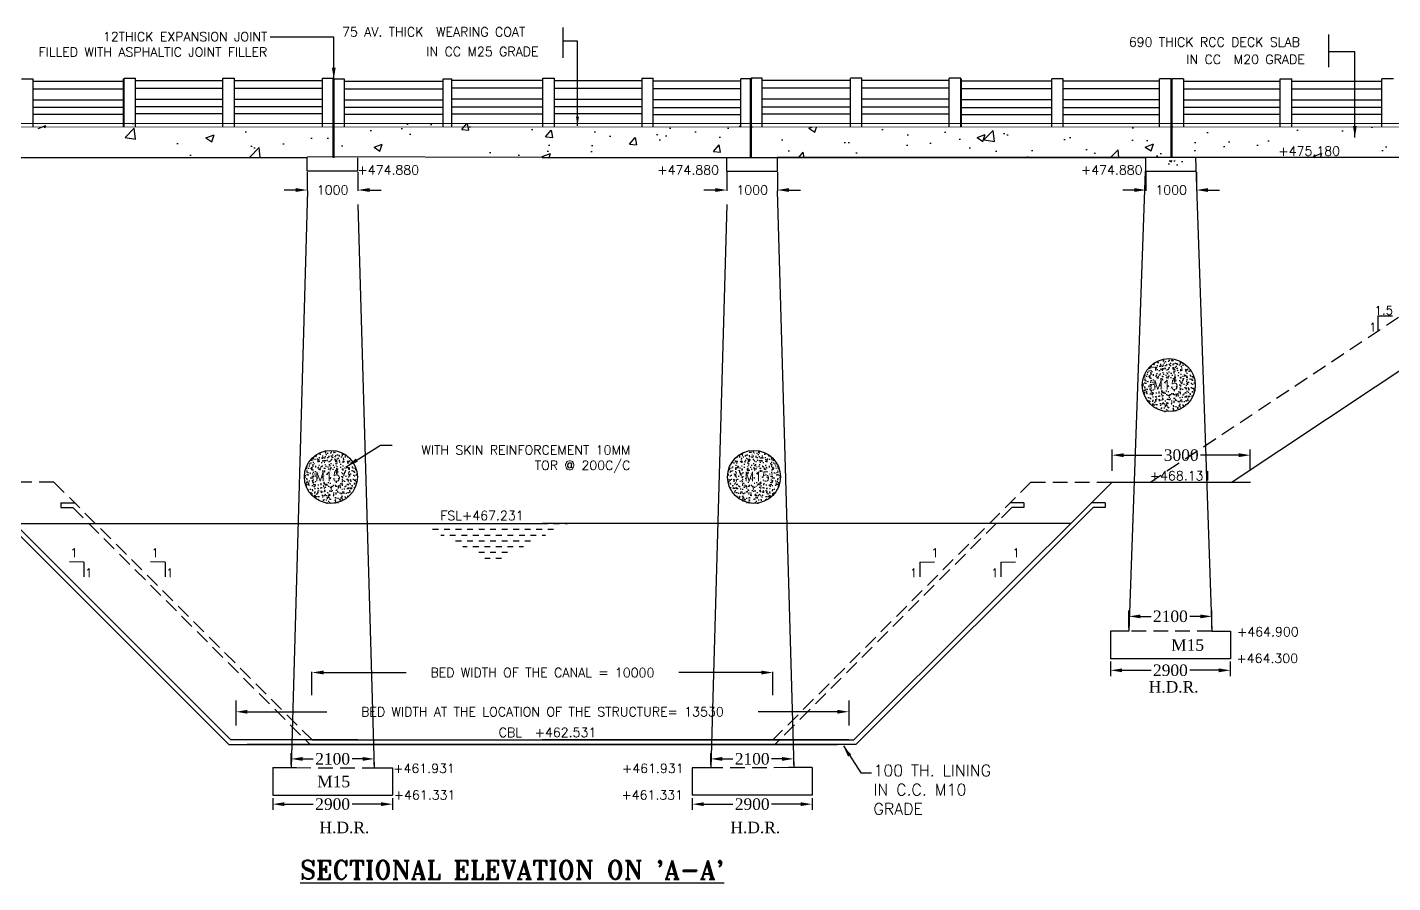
# Model space of a CAD drawing. Header units: millimetres. Extents: x -1426 to 1182, y 1277 to 1939.
# Drawn here: x -1161.9 to -865.6, y 1640.5 to 1826.2 of the extents above; entities that cross this region are included whole.
import ezdxf
from ezdxf.enums import TextEntityAlignment as Align

# ---------------------------------------------------------------- set-up
doc = ezdxf.new("R2010")
doc.units = ezdxf.units.MM
doc.linetypes.add('HIDDEN', pattern=[9.525, 6.35, -3.175])
doc.styles.add('ROMANS', font='romans')
doc.styles.add('ROMANT', font='romant')
doc.styles.get("Standard").update_dxf_attribs({"font": 'times.ttf'})
doc.styles.add('TIMES NEW ROMAN', font='times.ttf')
doc.dimstyles.new('ISO-25', dxfattribs={"dimtxt": 2.5, "dimasz": 2.5, "dimexe": 1.25, "dimexo": 0.625, "dimtad": 0, "dimtih": 1, "dimtoh": 1, "dimlfac": 100, "dimtxsty": 'TIMES NEW ROMAN', "dimcen": 2.5, "dimadec": 0, "dimazin": 0, "dimtfac": 1, "dimtmove": 0, "dimatfit": 3, "dimfxl": 1, "dimarcsym": 0})
doc.dimstyles.get("Standard").update_dxf_attribs({"dimtxt": 2, "dimasz": 2.5, "dimexe": 0.18, "dimexo": 0.18, "dimgap": 1.5, "dimtad": 0, "dimtih": 1, "dimtoh": 1, "dimdec": 0, "dimlfac": 100, "dimzin": 0, "dimdsep": 46, "dimtxsty": 'ROMANS', "dimcen": 0.09, "dimadec": 0, "dimazin": 0, "dimtfac": 1, "dimtdec": 0, "dimtofl": 0, "dimtmove": 1, "dimatfit": 1, "dimfxl": 1, "dimtolj": 1, "dimtzin": 0, "dimarcsym": 0})
doc.dimstyles.new('STANDARD$0', dxfattribs={"dimscale": 88.888889, "dimtxt": 0.02, "dimasz": 0.02, "dimexe": 0.1, "dimexo": 0.1, "dimgap": 0.09, "dimtad": 2, "dimtih": 1, "dimtoh": 1, "dimdec": 0, "dimzin": 1, "dimdsep": 46, "dimtxsty": 'Standard', "dimcen": 0.09, "dimadec": 0, "dimazin": 0, "dimtfac": 1, "dimtdec": 4, "dimtofl": 0, "dimtmove": 0, "dimatfit": 3, "dimfxl": 1, "dimtolj": 1, "dimtzin": 1, "dimarcsym": 0})
pattern_1 = [(50, (0, 0), (18.21847, -1.59391), [1.905, -20.955]), (355, (0, 0), (-3.52428, 19.10566), [1.524, -16.764]), (100.451, (1.518, -0.133), (14.69425, 17.51167), [1.619, -17.809]), (46.1842, (0, 5.08), (27.1079, -4.20423), [2.8575, -31.4325]), (96.6356, (2.26, 4.73), (23.74042, 24.74256), [2.4285, -26.7135]), (351.184, (0, 5.08), (23.74046, 24.7425), [2.286, -25.146]), (21, (2.54, 3.81), (15.16149, -10.22655), [1.905, -20.955]), (326, (2.54, 3.81), (6.1802, 18.4188), [1.524, -16.764]), (71.4514, (3.803, 2.958), (21.34165, 8.19229), [1.619, -17.809]), (37.5, (0, 0), (0.30886, 8.455504), [0, -16.5608, 0, -17.018, 0, -16.8275]), (7.5, (0, 0), (6.681966, 10.018057), [0, -9.7028, 0, -16.1798, 0, -6.4135]), (327.5, (-5.664, 0), (13.55906, -0.572874), [0, -6.35, 0, -19.812, 0, -26.289]), (317.5, (-8.204, 0), (14.81292, 2.54265), [0, -8.255, 0, -13.1572, 0, -18.669])]

# ---------------------------------------------------------------- blocks, each defined once
blk = doc.blocks.new('*D71')
at = {"color": 0, "lineweight": -2, "transparency": 16777216}
for p, q in [((-1101.16, 1794.73), (-1101.16, 1790.66)), ((-1090.16, 1794.7), (-1090.16, 1790.66)), ((-1103.66, 1790.84), (-1106.16, 1790.84)), ((-1087.66, 1790.84), (-1085.16, 1790.84))]:
    blk.add_line(p, q, dxfattribs=at)
at = {"color": 0, "transparency": 16777216}
for points in [[(-1103.66, 1791.26), (-1103.66, 1790.43), (-1101.16, 1790.84)], [(-1087.66, 1791.26), (-1087.66, 1790.43), (-1090.16, 1790.84)]]:
    blk.add_solid(points, dxfattribs=at)
at = {"layer": 'Defpoints', "color": 0, "transparency": 16777216}
for p in [(-1101.16, 1794.91), (-1090.16, 1794.88), (-1090.16, 1790.84)]:
    blk.add_point(p, dxfattribs=at)
at = {"color": 0, "transparency": 16777216, "insert": (-1095.66, 1790.84), "char_height": 2, "attachment_point": 5, "style": 'ROMANS'}
blk.add_mtext('\\A1;1000', dxfattribs=at)
blk = doc.blocks.new('*D73')
at = {"color": 0, "lineweight": -2, "transparency": 16777216}
for p, q in [((-1114.14, 1677.57), (-1096.92, 1677.57)), ((-986.14, 1677.57), (-1003.35, 1677.57))]:
    blk.add_line(p, q, dxfattribs=at)
at = {"color": 0, "transparency": 16777216}
for points in [[(-1114.14, 1677.99), (-1114.14, 1677.16), (-1116.64, 1677.57)], [(-986.14, 1677.99), (-986.14, 1677.16), (-983.64, 1677.57)]]:
    blk.add_solid(points, dxfattribs=at)
at = {"layer": 'Defpoints', "color": 0, "transparency": 16777216}
for p in [(-1116.64, 1677.57), (-983.64, 1677.57), (-983.64, 1677.57)]:
    blk.add_point(p, dxfattribs=at)
at = {"color": 0, "transparency": 16777216, "insert": (-1050.14, 1677.57), "char_height": 2, "attachment_point": 5, "style": 'ROMANS'}
blk.add_mtext('\\A1;BED WIDTH AT THE LOCATION OF THE STRUCTURE= 13530', dxfattribs=at)
blk = doc.blocks.new('*D86')
at = {"color": 0, "lineweight": -2, "transparency": 16777216}
for p, q in [((-1100.14, 1681.15), (-1100.14, 1686.27)), ((-1097.64, 1686.09), (-1079.73, 1686.09)), ((-1002.64, 1686.09), (-1020.54, 1686.09)), ((-1000.14, 1681.15), (-1000.14, 1686.27))]:
    blk.add_line(p, q, dxfattribs=at)
at = {"color": 0, "transparency": 16777216}
for points in [[(-1097.64, 1686.51), (-1097.64, 1685.68), (-1100.14, 1686.09)], [(-1002.64, 1686.51), (-1002.64, 1685.68), (-1000.14, 1686.09)]]:
    blk.add_solid(points, dxfattribs=at)
at = {"layer": 'Defpoints', "color": 0, "transparency": 16777216}
for p in [(-1000.14, 1686.09), (-1100.14, 1680.97), (-1000.14, 1680.97)]:
    blk.add_point(p, dxfattribs=at)
at = {"color": 0, "transparency": 16777216, "insert": (-1050.14, 1686.09), "char_height": 2, "attachment_point": 5, "style": 'ROMANS'}
blk.add_mtext('\\A1;BED WIDTH OF THE CANAL = 10000', dxfattribs=at)
blk = doc.blocks.new('*D97')
at = {"color": 0, "lineweight": -2, "transparency": 16777216}
for p, q in [((-1010.12, 1794.7), (-1010.12, 1790.66)), ((-999.12, 1794.73), (-999.12, 1790.66)), ((-1012.62, 1790.84), (-1015.12, 1790.84)), ((-996.62, 1790.84), (-994.12, 1790.84))]:
    blk.add_line(p, q, dxfattribs=at)
at = {"color": 0, "transparency": 16777216}
for points in [[(-1012.62, 1791.26), (-1012.62, 1790.43), (-1010.12, 1790.84)], [(-996.62, 1791.26), (-996.62, 1790.43), (-999.12, 1790.84)]]:
    blk.add_solid(points, dxfattribs=at)
at = {"layer": 'Defpoints', "color": 0, "transparency": 16777216}
for p in [(-1010.12, 1794.88), (-999.12, 1794.91), (-1010.12, 1790.84)]:
    blk.add_point(p, dxfattribs=at)
at = {"color": 0, "transparency": 16777216, "insert": (-1004.62, 1790.84), "char_height": 2, "attachment_point": 5, "style": 'ROMANS'}
blk.add_mtext('\\A1;1000', dxfattribs=at)
blk = doc.blocks.new('*D101')
at = {"color": 0, "lineweight": -2, "transparency": 16777216}
for p, q in [((-1100.14, 1681.15), (-1100.14, 1686.27)), ((-1097.64, 1686.09), (-1079.73, 1686.09)), ((-1002.64, 1686.09), (-1020.54, 1686.09)), ((-1000.14, 1681.15), (-1000.14, 1686.27))]:
    blk.add_line(p, q, dxfattribs=at)
at = {"color": 0, "transparency": 16777216}
for points in [[(-1097.64, 1686.51), (-1097.64, 1685.68), (-1100.14, 1686.09)], [(-1002.64, 1686.51), (-1002.64, 1685.68), (-1000.14, 1686.09)]]:
    blk.add_solid(points, dxfattribs=at)
at = {"layer": 'Defpoints', "color": 0, "transparency": 16777216}
for p in [(-1100.14, 1686.09), (-1100.14, 1680.97), (-1000.14, 1680.97)]:
    blk.add_point(p, dxfattribs=at)
at = {"color": 0, "transparency": 16777216, "insert": (-1050.14, 1686.09), "char_height": 2, "attachment_point": 5, "style": 'ROMANS'}
blk.add_mtext('\\A1;BED WIDTH OF THE CANAL = 10000', dxfattribs=at)
blk = doc.blocks.new('*D96')
at = {"color": 0, "lineweight": -2, "transparency": 16777216}
for p, q in [((-919.21, 1794.7), (-919.21, 1790.66)), ((-908.21, 1794.73), (-908.21, 1790.66)), ((-921.71, 1790.84), (-924.21, 1790.84)), ((-905.71, 1790.84), (-903.21, 1790.84))]:
    blk.add_line(p, q, dxfattribs=at)
at = {"color": 0, "transparency": 16777216}
for points in [[(-921.71, 1791.26), (-921.71, 1790.43), (-919.21, 1790.84)], [(-905.71, 1791.26), (-905.71, 1790.43), (-908.21, 1790.84)]]:
    blk.add_solid(points, dxfattribs=at)
at = {"layer": 'Defpoints', "color": 0, "transparency": 16777216}
for p in [(-919.21, 1794.88), (-908.21, 1794.91), (-919.21, 1790.84)]:
    blk.add_point(p, dxfattribs=at)
at = {"color": 0, "transparency": 16777216, "insert": (-913.71, 1790.84), "char_height": 2, "attachment_point": 5, "style": 'ROMANS'}
blk.add_mtext('\\A1;1000', dxfattribs=at)
blk = doc.blocks.new('*D119')
at = {"color": 0, "lineweight": -2, "transparency": 16777216}
for p, q in [((-1104.66, 1666.04), (-1104.66, 1668.59)), ((-1086.66, 1666.07), (-1086.66, 1668.59)), ((-1102.16, 1667.34), (-1099.87, 1667.34)), ((-1089.16, 1667.34), (-1091.45, 1667.34))]:
    blk.add_line(p, q, dxfattribs=at)
at = {"color": 0, "transparency": 16777216}
for points in [[(-1102.16, 1667.75), (-1102.16, 1666.92), (-1104.66, 1667.34)], [(-1089.16, 1667.75), (-1089.16, 1666.92), (-1086.66, 1667.34)]]:
    blk.add_solid(points, dxfattribs=at)
at = {"layer": 'Defpoints', "color": 0, "transparency": 16777216}
for p in [(-1104.66, 1665.41), (-1086.66, 1667.34), (-1086.66, 1665.44)]:
    blk.add_point(p, dxfattribs=at)
at = {"color": 0, "transparency": 16777216, "insert": (-1095.66, 1667.34), "char_height": 2.5, "attachment_point": 5, "style": 'TIMES NEW ROMAN'}
blk.add_mtext('2100', dxfattribs=at)
blk = doc.blocks.new('*D120')
at = {"color": 0, "lineweight": -2, "transparency": 16777216}
for p, q in [((-1108.66, 1658.82), (-1108.66, 1656.26)), ((-1106.16, 1657.51), (-1099.87, 1657.51)), ((-1085.16, 1657.51), (-1091.45, 1657.51)), ((-1082.66, 1658.82), (-1082.66, 1656.26))]:
    blk.add_line(p, q, dxfattribs=at)
at = {"color": 0, "transparency": 16777216}
for points in [[(-1106.16, 1657.93), (-1106.16, 1657.1), (-1108.66, 1657.51)], [(-1085.16, 1657.93), (-1085.16, 1657.1), (-1082.66, 1657.51)]]:
    blk.add_solid(points, dxfattribs=at)
at = {"layer": 'Defpoints', "color": 0, "transparency": 16777216}
for p in [(-1108.66, 1659.45), (-1082.66, 1659.45), (-1082.66, 1657.51)]:
    blk.add_point(p, dxfattribs=at)
at = {"color": 0, "transparency": 16777216, "insert": (-1095.66, 1657.51), "char_height": 2.5, "attachment_point": 5, "style": 'TIMES NEW ROMAN'}
blk.add_mtext('2900', dxfattribs=at)
blk = doc.blocks.new('*D124')
at = {"color": 0, "lineweight": -2, "transparency": 16777216}
for p, q in [((-926.53, 1729.9), (-926.53, 1734.53)), ((-924.03, 1733.28), (-915.7, 1733.28)), ((-899.03, 1733.28), (-907.35, 1733.28)), ((-896.53, 1729.9), (-896.53, 1734.53))]:
    blk.add_line(p, q, dxfattribs=at)
at = {"color": 0, "transparency": 16777216}
for points in [[(-924.03, 1733.69), (-924.03, 1732.86), (-926.53, 1733.28)], [(-899.03, 1733.69), (-899.03, 1732.86), (-896.53, 1733.28)]]:
    blk.add_solid(points, dxfattribs=at)
at = {"layer": 'Defpoints', "color": 0, "transparency": 16777216}
for p in [(-926.53, 1733.28), (-926.53, 1729.28), (-896.53, 1729.28)]:
    blk.add_point(p, dxfattribs=at)
at = {"color": 0, "transparency": 16777216, "insert": (-911.53, 1733.28), "char_height": 2.5, "attachment_point": 5, "style": 'TIMES NEW ROMAN'}
blk.add_mtext('3000', dxfattribs=at)
blk = doc.blocks.new('*D125')
at = {"color": 0, "lineweight": -2, "transparency": 16777216}
for p, q in [((-1013.62, 1666.07), (-1013.62, 1668.59)), ((-995.62, 1666.04), (-995.62, 1668.59)), ((-1011.12, 1667.34), (-1008.83, 1667.34)), ((-998.12, 1667.34), (-1000.41, 1667.34))]:
    blk.add_line(p, q, dxfattribs=at)
at = {"color": 0, "transparency": 16777216}
for points in [[(-1011.12, 1667.75), (-1011.12, 1666.92), (-1013.62, 1667.34)], [(-998.12, 1667.75), (-998.12, 1666.92), (-995.62, 1667.34)]]:
    blk.add_solid(points, dxfattribs=at)
at = {"layer": 'Defpoints', "color": 0, "transparency": 16777216}
for p in [(-1013.62, 1667.34), (-1013.62, 1665.44), (-995.62, 1665.41)]:
    blk.add_point(p, dxfattribs=at)
at = {"color": 0, "transparency": 16777216, "insert": (-1004.62, 1667.34), "char_height": 2.5, "attachment_point": 5, "style": 'TIMES NEW ROMAN'}
blk.add_mtext('2100', dxfattribs=at)
blk = doc.blocks.new('*D126')
at = {"color": 0, "lineweight": -2, "transparency": 16777216}
for p, q in [((-1017.62, 1658.82), (-1017.62, 1656.26)), ((-1015.12, 1657.51), (-1008.83, 1657.51)), ((-994.12, 1657.51), (-1000.41, 1657.51)), ((-991.62, 1658.82), (-991.62, 1656.26))]:
    blk.add_line(p, q, dxfattribs=at)
at = {"color": 0, "transparency": 16777216}
for points in [[(-1015.12, 1657.93), (-1015.12, 1657.1), (-1017.62, 1657.51)], [(-994.12, 1657.93), (-994.12, 1657.1), (-991.62, 1657.51)]]:
    blk.add_solid(points, dxfattribs=at)
at = {"layer": 'Defpoints', "color": 0, "transparency": 16777216}
for p in [(-1017.62, 1659.45), (-991.62, 1659.45), (-1017.62, 1657.51)]:
    blk.add_point(p, dxfattribs=at)
at = {"color": 0, "transparency": 16777216, "insert": (-1004.62, 1657.51), "char_height": 2.5, "attachment_point": 5, "style": 'TIMES NEW ROMAN'}
blk.add_mtext('2900', dxfattribs=at)
blk = doc.blocks.new('*D137')
at = {"color": 0, "lineweight": -2, "transparency": 16777216}
for p, q in [((-922.87, 1695.69), (-922.87, 1699.53)), ((-920.37, 1698.28), (-918.08, 1698.28)), ((-907.37, 1698.28), (-909.66, 1698.28)), ((-904.87, 1695.72), (-904.87, 1699.53))]:
    blk.add_line(p, q, dxfattribs=at)
at = {"color": 0, "transparency": 16777216}
for points in [[(-920.37, 1698.69), (-920.37, 1697.86), (-922.87, 1698.28)], [(-907.37, 1698.69), (-907.37, 1697.86), (-904.87, 1698.28)]]:
    blk.add_solid(points, dxfattribs=at)
at = {"layer": 'Defpoints', "color": 0, "transparency": 16777216}
for p in [(-922.87, 1698.28), (-922.87, 1695.06), (-904.87, 1695.1)]:
    blk.add_point(p, dxfattribs=at)
at = {"color": 0, "transparency": 16777216, "insert": (-913.87, 1698.28), "char_height": 2.5, "attachment_point": 5, "style": 'TIMES NEW ROMAN'}
blk.add_mtext('2100', dxfattribs=at)
blk = doc.blocks.new('*D138')
at = {"color": 0, "lineweight": -2, "transparency": 16777216}
for p, q in [((-926.87, 1688.47), (-926.87, 1685.32)), ((-924.37, 1686.57), (-918.08, 1686.57)), ((-903.37, 1686.57), (-909.66, 1686.57)), ((-900.87, 1688.47), (-900.87, 1685.32))]:
    blk.add_line(p, q, dxfattribs=at)
at = {"color": 0, "transparency": 16777216}
for points in [[(-924.37, 1686.98), (-924.37, 1686.15), (-926.87, 1686.57)], [(-903.37, 1686.98), (-903.37, 1686.15), (-900.87, 1686.57)]]:
    blk.add_solid(points, dxfattribs=at)
at = {"layer": 'Defpoints', "color": 0, "transparency": 16777216}
for p in [(-926.87, 1689.1), (-900.87, 1689.1), (-926.87, 1686.57)]:
    blk.add_point(p, dxfattribs=at)
at = {"color": 0, "transparency": 16777216, "insert": (-913.87, 1686.57), "char_height": 2.5, "attachment_point": 5, "style": 'TIMES NEW ROMAN'}
blk.add_mtext('2900', dxfattribs=at)

msp = doc.modelspace()

# ---------------------------------------------------------------- hatches: boundary and pattern name
h = msp.add_hatch()
h.set_pattern_fill('AR-CONC', color=256, scale=0.1, style=0)
h.set_pattern_definition(pattern_1)
edge = h.paths.add_edge_path()
edge.add_line((-1141.22243, 1797.90797), (-1010.14677, 1797.90797))
edge.add_line((-1009.90452, 1797.90797), (-1004.60452, 1797.90797))
edge.add_line((-1004.60452, 1805.40883), (-1004.60452, 1797.90797))
edge.add_line((-1004.60452, 1805.24214), (-1095.56238, 1805.24214))
edge.add_line((-1095.56213, 1805.269), (-1141.22243, 1805.269))
edge.add_line((-1271.797, 1797.90797), (-1141.14476, 1797.90797))
edge.add_line((-1141.14476, 1805.28155), (-1186.68085, 1805.28155))
edge.add_line((-1277.36339, 1805.28158), (-1186.83454, 1805.28158))
edge.add_line((-1277.64828, 1797.90797), (-1272.06339, 1797.90797))
edge.add_line((-1271.797, 1797.90797), (-1272.06339, 1797.90797))
edge.add_line((-1277.36339, 1805.51457), (-1277.36339, 1797.90797))
h = msp.add_hatch()
h.set_pattern_fill('AR-CONC', color=256, scale=0.75, style=0)
h.paths.add_polyline_path([(-913.71082, 1804.53155), (-959.17954, 1804.53155), (-959.17954, 1804.519), (-1004.75391, 1804.519), (-1004.75391, 1804.49263), (-1004.75391, 1797.90797), (-919.14069, 1797.90797), (-913.71082, 1797.90797)])
h.paths.add_polyline_path([(-828.21397, 1804.53158), (-913.31082, 1804.53158), (-913.31082, 1804.52124), (-913.51082, 1804.52124), (-913.51082, 1797.90797), (-828.48035, 1797.90797), (-828.21397, 1797.90797)])
h.paths.add_polyline_path([(-890.55763, 1797.7888), (-875.36715, 1797.7888), (-875.36715, 1800.7888), (-890.55763, 1800.7888)], flags=9)
h = msp.add_hatch()
h.set_pattern_fill('AR-CONC', color=256, scale=0.75, style=0)
h.paths.add_polyline_path([(-822.91397, 1804.53158), (-913.31082, 1804.53158), (-913.31082, 1804.52124), (-913.51082, 1804.52124), (-913.51082, 1797.90797), (-828.48035, 1797.90797), (-828.21397, 1797.90797), (-822.91397, 1797.90797)])
h.paths.add_polyline_path([(-913.71082, 1804.53155), (-959.17954, 1804.53155), (-959.17954, 1804.519), (-1004.75391, 1804.519), (-1004.75391, 1804.49263), (-1004.75391, 1797.90797), (-919.14069, 1797.90797), (-913.71082, 1797.90797)])
h.paths.add_polyline_path([(-890.55763, 1797.7888), (-875.36715, 1797.7888), (-875.36715, 1800.7888), (-890.55763, 1800.7888)], flags=9)
h = msp.add_hatch()
h.set_pattern_fill('AR-CONC', color=256, scale=0.1, style=0)
h.set_pattern_definition(pattern_1)
h.paths.add_polyline_path([(-1004.75391, 1804.519), (-1004.75391, 1804.49263), (-1004.75391, 1797.90797), (-919.14069, 1797.90797), (-913.71082, 1797.90797), (-913.71082, 1804.53155), (-959.17954, 1804.53155), (-959.17954, 1804.519)])
h.paths.add_polyline_path([(-828.48035, 1797.90797), (-828.21397, 1797.90797), (-822.91397, 1797.90797), (-822.91397, 1804.53158), (-913.31082, 1804.53158), (-913.31082, 1804.52124), (-913.51082, 1804.52124), (-913.51082, 1797.90797)])
h.paths.add_polyline_path([(-890.55763, 1797.7888), (-875.36715, 1797.7888), (-875.36715, 1800.7888), (-890.55763, 1800.7888)], flags=9)
h = msp.add_hatch()
h.set_pattern_fill('AR-CONC', color=256, scale=0.5, style=0)
h.set_pattern_definition([(50, (-1111.7757, 1382.5982), (3.5863, -0.31376), [0.375, -4.125]), (355, (-1111.7757, 1382.598), (-0.693757, 3.76096), [0.3, -3.3]), (100.4514, (-1111.4768, 1382.572), (2.892547, 3.447198), [0.3187, -3.50571]), (46.1842, (-1111.7757, 1383.598), (5.336205, -0.827595), [0.5625, -6.1875]), (96.6356, (-1111.331, 1383.529), (4.673314, 4.87059), [0.47805, -5.258565]), (351.1842, (-1111.7757, 1383.598), (4.67331, 4.87059), [0.45, -4.95]), (21, (-1111.2757, 1383.3482), (2.984535, -2.013094), [0.375, -4.125]), (326, (-1111.2757, 1383.348), (1.216577, 3.62575), [0.3, -3.3]), (71.4514, (-1111.027, 1383.1804), (4.201113, 1.612652), [0.3187, -3.50571]), (37.5, (-1111.7757, 1382.5982), (0.0607993, 1.6644693), [0, -3.26, 0, -3.35, 0, -3.3125]), (7.5, (-1111.7757, 1382.5982), (1.315348, 1.9720586), [0, -1.91, 0, -3.185, 0, -1.2625]), (327.5, (-1112.8907, 1382.5982), (2.669112, -0.1127744), [0, -1.25, 0, -3.9, 0, -5.175]), (317.5, (-1113.3907, 1382.5982), (2.915931, 0.500525), [0, -1.625, 0, -2.59, 0, -3.675])])
edge = h.paths.add_edge_path()
edge.add_ellipse((-912.97064, 1796.82638), major_axis=(-2.4728, 0), ratio=0.340411938, start_angle=0, end_angle=360)
h = msp.add_hatch()
h.set_pattern_fill('AR-CONC', color=256, scale=0.01, style=0)
h.set_pattern_definition([(50, (-1630.5372, -160.947), (1.8218467, -0.1593909), [0.1905, -2.0955]), (355, (-1630.5372, -160.947), (-0.3524283, 1.9105664), [0.1524, -1.6764]), (100.451, (-1630.3854, -160.9602), (1.469425, 1.7511669), [0.1619, -1.7809]), (46.1842, (-1630.5372, -160.439), (2.7107904, -0.4204233), [0.28575, -3.14325]), (96.6356, (-1630.3113, -160.474), (2.3740423, 2.4742556), [0.24285, -2.67135]), (351.184, (-1630.5372, -160.439), (2.374046, 2.474251), [0.2286, -2.5146]), (21, (-1630.2832, -160.566), (1.5161488, -1.0226552), [0.1905, -2.0955]), (326, (-1630.2832, -160.566), (0.6180203, 1.8418797), [0.1524, -1.6764]), (71.4514, (-1630.1568, -160.6512), (2.1341649, 0.8192286), [0.1619, -1.7809]), (37.5, (-1630.5372, -160.94694), (0.03088603, 0.84555039), [0, -1.65608, 0, -1.7018, 0, -1.68275]), (7.5, (-1630.5372, -160.9469), (0.66819663, 1.00180575), [0, -0.97028, 0, -1.61798, 0, -0.64135]), (327.5, (-1631.1036, -160.94694), (1.35590595, -0.05728744), [0, -0.635, 0, -1.9812, 0, -2.6289]), (317.5, (-1631.3576, -160.9469), (1.4812918, 0.2542649), [0, -0.8255, 0, -1.31572, 0, -1.8669])])
h.paths.add_polyline_path([(-908.47355, 1748.48583, 1), (-919.97737, 1748.48583, 1)])
h.paths.add_polyline_path([(-917.72228, 1747.06518), (-911.2937, 1747.06518), (-911.2937, 1750.06518), (-917.72228, 1750.06518)], flags=24)
h = msp.add_hatch()
h.set_pattern_fill('AR-CONC', color=256, scale=0.01, style=0)
h.set_pattern_definition([(50, (-1812.3577, -180.8711), (1.8218467, -0.1593909), [0.1905, -2.0955]), (355, (-1812.3577, -180.8711), (-0.3524283, 1.9105664), [0.1524, -1.6764]), (100.451, (-1812.2059, -180.8844), (1.469425, 1.7511669), [0.1619, -1.7809]), (46.1842, (-1812.3577, -180.3631), (2.7107904, -0.4204233), [0.28575, -3.14325]), (96.6356, (-1812.1318, -180.3982), (2.3740423, 2.4742556), [0.24285, -2.67135]), (351.184, (-1812.3577, -180.363), (2.374046, 2.474251), [0.2286, -2.5146]), (21, (-1812.1037, -180.4901), (1.5161488, -1.0226552), [0.1905, -2.0955]), (326, (-1812.1037, -180.4901), (0.6180203, 1.8418797), [0.1524, -1.6764]), (71.4514, (-1811.9774, -180.5754), (2.1341649, 0.8192286), [0.1619, -1.7809]), (37.5, (-1812.3577, -180.87114), (0.03088603, 0.84555039), [0, -1.65608, 0, -1.7018, 0, -1.68275]), (7.5, (-1812.3577, -180.8711), (0.66819663, 1.00180575), [0, -0.97028, 0, -1.61798, 0, -0.64135]), (327.5, (-1812.9241, -180.87114), (1.35590595, -0.05728744), [0, -0.635, 0, -1.9812, 0, -2.6289]), (317.5, (-1813.1781, -180.8711), (1.4812918, 0.2542649), [0, -0.8255, 0, -1.31572, 0, -1.8669])])
h.paths.add_polyline_path([(-1090.29408, 1728.56163, 1), (-1101.7979, 1728.56163, 1)])
h.paths.add_polyline_path([(-1099.54281, 1727.14098), (-1093.11424, 1727.14098), (-1093.11424, 1730.14098), (-1099.54281, 1730.14098)], flags=24)
h = msp.add_hatch()
h.set_pattern_fill('AR-CONC', color=256, scale=0.01, style=0)
h.set_pattern_definition([(130, (-287.9197, -180.8711), (-1.8218467, -0.1593909), [0.1905, -2.0955]), (185, (-287.9197, -180.8711), (0.3524283, 1.9105664), [0.1524, -1.6764]), (79.549, (-288.0715, -180.8844), (-1.469425, 1.7511669), [0.1619, -1.7809]), (133.8158, (-287.9197, -180.3631), (-2.7107904, -0.4204233), [0.28575, -3.14325]), (83.3644, (-288.1455, -180.3982), (-2.3740423, 2.4742556), [0.24285, -2.67135]), (188.816, (-287.9197, -180.363), (-2.374046, 2.474251), [0.2286, -2.5146]), (159, (-288.1737, -180.4901), (-1.5161488, -1.0226552), [0.1905, -2.0955]), (214, (-288.1737, -180.4901), (-0.6180203, 1.8418797), [0.1524, -1.6764]), (108.5486, (-288.3, -180.5754), (-2.1341649, 0.8192286), [0.1619, -1.7809]), (142.5, (-287.91965, -180.87114), (-0.03088603, 0.84555039), [0, -1.65608, 0, -1.7018, 0, -1.68275]), (172.5, (-287.91965, -180.8711), (-0.66819663, 1.00180575), [0, -0.97028, 0, -1.61798, 0, -0.64135]), (212.5, (-287.3532, -180.87114), (-1.35590595, -0.05728744), [0, -0.635, 0, -1.9812, 0, -2.6289]), (222.5, (-287.0992, -180.8711), (-1.4812918, 0.2542649), [0, -0.8255, 0, -1.31572, 0, -1.8669])])
h.paths.add_polyline_path([(-998.47946, 1728.56163, 1), (-1009.98328, 1728.56163, 1)])
h.paths.add_polyline_path([(-1006.40121, 1727.14098), (-999.97264, 1727.14098), (-999.97264, 1730.14098), (-1006.40121, 1730.14098)], flags=24)
h = msp.add_hatch()
h.set_pattern_fill('DASH', color=256, scale=10, style=0)
h.set_pattern_definition([(360, (-2368.9663, 1462.1959), (1.25, 1.25), [1.25, -1.25])])
h.paths.add_polyline_path([(-1044.08363, 1718.76421), (-1077.55181, 1718.76421), (-1060.81772, 1709.99221)])

# ---------------------------------------------------------------- linework, layer by layer
for p, q in [((-1045.70913, 1826.11977), (-1045.70913, 1819.54052)), ((-879.56184, 1824.6395), (-879.56184, 1817.51199)), ((-1163.16405, 1814.98155), (-1160.66405, 1814.98155)), ((-1160.66405, 1804.53155), (-1160.66405, 1814.98155)), ((-1160.66405, 1814.47076), (-1141.0773, 1814.47076)), ((-1141.0773, 1804.53155), (-1141.0773, 1814.98155)), ((-1140.91643, 1815.10014), (-1138.41643, 1815.10014)), ((-1140.91643, 1804.65014), (-1140.91643, 1815.10014)), ((-1138.41643, 1804.65014), (-1138.41643, 1815.10014)), ((-1138.41643, 1814.58935), (-1119.46535, 1814.58935)), ((-1119.46535, 1815.10014), (-1116.96535, 1815.10014)), ((-1119.46535, 1804.65014), (-1119.46535, 1815.10014)), ((-1116.96535, 1804.65014), (-1116.96535, 1815.10014)), ((-1116.96535, 1814.58935), (-1097.83751, 1814.58935)), ((-1097.83751, 1815.10014), (-1095.43751, 1815.10014)), ((-1097.83751, 1804.65014), (-1097.83751, 1815.10014)), ((-1095.67476, 1814.98155), (-1093.17476, 1814.98155)), ((-1095.52345, 1804.49263), (-1095.52345, 1814.94263)), ((-1095.52345, 1797.86853), (-1095.52345, 1814.93183)), ((-1095.43751, 1814.88034), (-1095.43751, 1797.79624)), ((-1095.32345, 1797.86889), (-1095.32345, 1814.93183)), ((-1095.32345, 1804.48183), (-1095.32345, 1814.93183)), ((-1093.17476, 1814.98155), (-1093.17476, 1804.53155)), ((-1093.17476, 1814.47076), (-1071.69347, 1814.47076)), ((-1071.69347, 1814.98155), (-1069.78259, 1814.98155)), ((-1071.69347, 1804.65014), (-1071.69347, 1814.98155)), ((-1069.78259, 1804.53155), (-1069.78259, 1814.98155)), ((-1050.08152, 1814.58935), (-1069.78259, 1814.58935)), ((-1050.08152, 1815.10014), (-1047.53497, 1815.10014)), ((-1050.08152, 1804.53155), (-1050.08152, 1815.10014)), ((-1047.53497, 1804.65014), (-1047.53497, 1815.10014)), ((-1047.53497, 1814.58935), (-1028.58389, 1814.58935)), ((-1028.58389, 1815.10014), (-1026.08389, 1815.10014)), ((-1028.58389, 1815.10014), (-1028.58389, 1804.519)), ((-1026.08389, 1804.65014), (-1026.08389, 1815.10014)), ((-1007.10259, 1814.47076), (-1026.08389, 1814.47076)), ((-1004.60259, 1814.98155), (-1007.10259, 1814.98155)), ((-1007.10259, 1804.53155), (-1007.10259, 1814.98155)), ((-1004.95391, 1797.86889), (-1004.95391, 1814.93183)), ((-1004.95391, 1804.48183), (-1004.95391, 1814.93183)), ((-1002.43985, 1815.10014), (-1004.83985, 1815.10014)), ((-1004.83985, 1814.88034), (-1004.83985, 1797.79624)), ((-1004.75391, 1804.49263), (-1004.75391, 1814.94263)), ((-1004.75391, 1797.86853), (-1004.75391, 1814.93183)), ((-1002.43985, 1804.65014), (-1002.43985, 1815.10014)), ((-983.312, 1814.58935), (-1002.43985, 1814.58935)), ((-980.812, 1815.10014), (-983.312, 1815.10014)), ((-983.312, 1804.65014), (-983.312, 1815.10014)), ((-980.812, 1804.65014), (-980.812, 1815.10014)), ((-961.86092, 1814.58935), (-980.812, 1814.58935)), ((-959.36092, 1815.10014), (-961.86092, 1815.10014)), ((-961.86092, 1804.65014), (-961.86092, 1815.10014)), ((-959.36092, 1804.65014), (-959.36092, 1815.10014)), ((-959.20006, 1804.53155), (-959.20006, 1814.98155)), ((-939.6133, 1814.47076), (-959.20006, 1814.47076)), ((-937.1133, 1814.98155), (-939.6133, 1814.98155)), ((-939.6133, 1804.53155), (-939.6133, 1814.98155)), ((-937.1133, 1804.53155), (-937.1133, 1814.98155)), ((-916.22113, 1814.47076), (-937.1133, 1814.47076)), ((-913.72113, 1814.98155), (-916.22113, 1814.98155)), ((-916.22113, 1804.53155), (-916.22113, 1814.98155)), ((-913.71082, 1797.9083), (-913.71082, 1814.97124)), ((-913.71082, 1804.52124), (-913.71082, 1814.97124)), ((-911.0285, 1814.98207), (-913.5285, 1814.98207)), ((-913.51082, 1797.90797), (-913.51082, 1814.98204)), ((-910.94282, 1804.53158), (-910.94282, 1814.98158)), ((-910.94282, 1814.47079), (-890.05064, 1814.47079)), ((-890.05064, 1814.98158), (-887.55064, 1814.98158)), ((-890.05064, 1804.53158), (-890.05064, 1814.98158)), ((-887.55064, 1804.53158), (-887.55064, 1814.98158)), ((-887.55064, 1814.47079), (-867.98714, 1814.47079)), ((-865.48714, 1814.98158), (-867.98714, 1814.98158)), ((-867.98714, 1804.53158), (-867.98714, 1814.98158)), ((-1160.66405, 1812.82076), (-1141.0773, 1812.82076)), ((-1160.66405, 1810.42076), (-1141.0773, 1810.42076)), ((-1138.41643, 1812.93935), (-1119.46535, 1812.93935)), ((-1138.41643, 1810.53935), (-1119.46535, 1810.53935)), ((-1116.96535, 1812.93935), (-1097.83751, 1812.93935)), ((-1116.96535, 1810.53935), (-1097.83751, 1810.53935)), ((-1093.17476, 1812.82076), (-1071.69347, 1812.82076)), ((-1093.17476, 1810.42076), (-1071.69347, 1810.42076)), ((-1050.08152, 1812.93935), (-1069.78259, 1812.93935)), ((-1050.08152, 1810.53935), (-1069.78259, 1810.53935)), ((-1047.53497, 1812.93935), (-1028.58389, 1812.93935)), ((-1047.53497, 1810.53935), (-1028.58389, 1810.53935)), ((-1007.10259, 1812.82076), (-1026.08389, 1812.82076)), ((-1007.10259, 1810.42076), (-1026.08389, 1810.42076)), ((-983.312, 1812.93935), (-1002.43985, 1812.93935)), ((-983.312, 1810.53935), (-1002.43985, 1810.53935)), ((-961.86092, 1812.93935), (-980.812, 1812.93935)), ((-961.86092, 1810.53935), (-980.812, 1810.53935)), ((-939.6133, 1812.82076), (-959.20006, 1812.82076)), ((-939.6133, 1810.42076), (-959.20006, 1810.42076)), ((-916.22113, 1812.82076), (-937.1133, 1812.82076)), ((-916.22113, 1810.42076), (-937.1133, 1810.42076)), ((-910.94282, 1812.82079), (-890.05064, 1812.82079)), ((-910.94282, 1810.42079), (-890.05064, 1810.42079)), ((-887.55064, 1812.82079), (-867.98714, 1812.82079)), ((-887.55064, 1810.42079), (-867.98714, 1810.42079)), ((-1141.0773, 1808.77076), (-1160.66405, 1808.77076)), ((-1119.46535, 1808.88935), (-1138.41643, 1808.88935)), ((-1119.46535, 1807.38935), (-1138.41643, 1807.38935)), ((-1097.83751, 1808.88935), (-1116.96535, 1808.88935)), ((-1097.83751, 1807.38935), (-1116.96535, 1807.38935)), ((-1071.69347, 1808.77076), (-1093.17476, 1808.77076)), ((-1069.78259, 1808.88935), (-1050.08152, 1808.88935)), ((-1069.78259, 1807.38935), (-1050.08152, 1807.38935)), ((-1028.58389, 1808.88935), (-1047.53497, 1808.88935)), ((-1028.58389, 1807.38935), (-1047.53497, 1807.38935)), ((-1026.08389, 1808.77076), (-1007.10259, 1808.77076)), ((-1002.43985, 1808.88935), (-983.312, 1808.88935)), ((-1002.43985, 1807.38935), (-983.312, 1807.38935)), ((-980.812, 1808.88935), (-961.86092, 1808.88935)), ((-980.812, 1807.38935), (-961.86092, 1807.38935)), ((-959.20006, 1808.77076), (-939.6133, 1808.77076)), ((-937.1133, 1808.77076), (-916.22113, 1808.77076)), ((-890.05064, 1808.77079), (-910.94282, 1808.77079)), ((-867.98714, 1808.77079), (-887.55064, 1808.77079)), ((-1141.0773, 1807.27076), (-1160.66405, 1807.27076)), ((-1095.72345, 1804.48183), (-1095.52345, 1804.48183)), ((-1095.63776, 1804.49214), (-1095.52345, 1804.48183)), ((-1095.40913, 1804.49214), (-1095.52345, 1804.48183)), ((-1095.32345, 1804.48183), (-1095.52345, 1804.48183)), ((-1071.69347, 1807.27076), (-1093.17476, 1807.27076)), ((-1026.08389, 1807.27076), (-1007.10259, 1807.27076)), ((-1004.95391, 1804.48183), (-1004.75391, 1804.48183)), ((-1004.86822, 1804.49214), (-1004.75391, 1804.48183)), ((-1004.6396, 1804.49214), (-1004.75391, 1804.48183)), ((-1004.55391, 1804.48183), (-1004.75391, 1804.48183)), ((-959.20006, 1807.27076), (-939.6133, 1807.27076)), ((-937.1133, 1807.27076), (-916.22113, 1807.27076)), ((-913.71082, 1804.52124), (-913.51082, 1804.52124)), ((-913.62513, 1804.53155), (-913.51082, 1804.52124)), ((-913.39651, 1804.53155), (-913.51082, 1804.52124)), ((-913.31082, 1804.52124), (-913.51082, 1804.52124)), ((-890.05064, 1807.27079), (-910.94282, 1807.27079)), ((-783.29715, 1805.32871), (-900.50715, 1727.44589)), ((-867.98714, 1807.27079), (-887.55064, 1807.27079)), ((-1271.797, 1797.90797), (-1101.09829, 1797.90797)), ((-1101.15708, 1794.91333), (-1101.15708, 1797.90797)), ((-1050.13868, 1797.91491), (-1101.09623, 1798.01301)), ((-1090.15708, 1794.88321), (-1090.15708, 1797.8644)), ((-1050.21635, 1797.90797), (-919.14069, 1797.90797)), ((-1010.12028, 1794.88321), (-1010.12028, 1797.8644)), ((-828.48035, 1797.90797), (-999.17906, 1797.90797)), ((-999.12028, 1794.91333), (-999.12028, 1797.90797)), ((-919.21082, 1794.88321), (-919.21082, 1797.8644)), ((-908.42494, 1797.90797), (-904.86616, 1695.09941)), ((-1090.15708, 1794.91333), (-1101.15708, 1794.91333)), ((-1010.12028, 1794.91333), (-999.12028, 1794.91333)), ((-919.36616, 1794.91333), (-922.86646, 1695.06008)), ((-919.21082, 1794.91333), (-908.21082, 1794.91333)), ((-919.21082, 1794.91333), (-908.21082, 1794.91333)), ((-1101.09829, 1790.65946), (-1104.65708, 1665.44589)), ((-999.17906, 1790.65946), (-995.62028, 1665.44589)), ((-1090.15708, 1787.66482), (-1086.65708, 1665.41306)), ((-1010.12028, 1787.66482), (-1013.62028, 1665.41306)), ((-1173.74845, 1727.44589), (-1117.73868, 1671.44589)), ((-926.52891, 1727.44589), (-982.53868, 1671.44589)), ((-926.52891, 1727.44589), (-896.52891, 1727.44589)), ((-1169.62829, 1721.91237), (-1118.15284, 1670.44589)), ((-930.64906, 1721.91237), (-982.12451, 1670.44589)), ((-928.06322, 1722.91237), (-928.06322, 1721.91237)), ((-1164.74688, 1718.44589), (-1050.13868, 1718.44589)), ((-1116.63868, 1718.44589), (-1050.13868, 1718.44589)), ((-935.53048, 1718.44589), (-1050.13868, 1718.44589)), ((-922.86647, 1695.05994), (-926.86616, 1695.05994)), ((-926.86616, 1695.05994), (-926.86616, 1689.09941)), ((-904.86616, 1695.08968), (-900.86616, 1695.08968)), ((-900.86616, 1695.08968), (-900.86616, 1689.09941)), ((-900.86616, 1689.09941), (-926.86616, 1689.09941)), ((-1116.63868, 1680.02226), (-1116.63868, 1674.59785)), ((-983.63868, 1680.02226), (-983.63868, 1674.59785)), ((-983.63868, 1680.02226), (-983.63868, 1674.59785)), ((-1090.15708, 1671.44589), (-1117.73868, 1671.44589)), ((-1100.12891, 1671.44589), (-1050.13868, 1671.44589)), ((-1050.21635, 1671.44589), (-986.46635, 1671.44589)), ((-983.63868, 1671.44589), (-1050.13868, 1671.44589)), ((-983.63868, 1671.44589), (-1050.13868, 1671.44589)), ((-1010.12028, 1671.44589), (-999.12028, 1671.44589)), ((-1010.12028, 1671.44589), (-982.53868, 1671.44589)), ((-1118.15284, 1670.44589), (-986.10276, 1670.44589)), ((-983.27509, 1670.44589), (-1114.1746, 1670.44589)), ((-982.12451, 1670.44589), (-1100.54307, 1670.44589)), ((-1108.65708, 1665.44589), (-1103.52616, 1665.44589)), ((-1108.65708, 1665.44589), (-1108.65708, 1659.44589)), ((-1087.59718, 1665.41306), (-1082.65708, 1665.40494)), ((-1082.65708, 1665.40494), (-1082.65708, 1659.44589)), ((-1012.68018, 1665.41306), (-1017.62028, 1665.40494)), ((-1017.62028, 1665.40494), (-1017.62028, 1659.44589)), ((-991.62028, 1665.44589), (-996.75119, 1665.44589)), ((-991.62028, 1665.44589), (-991.62028, 1659.44589)), ((-1108.65708, 1659.44589), (-1082.65708, 1659.44589)), ((-991.62028, 1659.44589), (-1017.62028, 1659.44589))]:
    msp.add_line(p, q)
at = {"linetype": 'HIDDEN', "ltscale": 0.5}
for p, q in [((-800.90692, 1805.32871), (-918.11692, 1727.44589)), ((-868.87159, 1763.5014), (-864.29289, 1763.53705)), ((-868.87159, 1763.5014), (-868.87159, 1758.90253)), ((-1156.13868, 1727.44589), (-1186.13868, 1727.44589)), ((-1156.13868, 1727.44589), (-1100.12891, 1671.44589)), ((-944.13868, 1727.44589), (-1000.14845, 1671.44589)), ((-944.13868, 1727.44589), (-914.13868, 1727.44589)), ((-1154.60436, 1722.91237), (-1151.60436, 1722.91237)), ((-1154.60436, 1722.91237), (-1154.60436, 1721.91237)), ((-1154.60436, 1721.91237), (-1152.01852, 1721.91237)), ((-1152.01852, 1721.91237), (-1100.54307, 1670.44589)), ((-948.25883, 1721.91237), (-999.73428, 1670.44589)), ((-945.67299, 1722.91237), (-948.67299, 1722.91237)), ((-945.67299, 1721.91237), (-948.25883, 1721.91237)), ((-945.67299, 1722.91237), (-945.67299, 1721.91237)), ((-928.06322, 1722.91237), (-931.06322, 1722.91237)), ((-928.06322, 1721.91237), (-930.64906, 1721.91237)), ((-1149.6168, 1710.06823), (-1154.19549, 1710.10389)), ((-1149.6168, 1710.06823), (-1149.6168, 1705.46937)), ((-1132.00703, 1710.06823), (-1136.58572, 1710.10389)), ((-1132.00703, 1710.06823), (-1132.00703, 1705.46937)), ((-968.27033, 1710.06823), (-963.69163, 1710.10389)), ((-968.27033, 1710.06823), (-968.27033, 1705.46937)), ((-950.66056, 1710.06823), (-946.08186, 1710.10389)), ((-950.66056, 1710.06823), (-950.66056, 1705.46937)), ((-904.86616, 1695.08968), (-922.86646, 1695.06008)), ((-1103.56045, 1665.43931), (-1087.56045, 1665.413)), ((-996.7169, 1665.43931), (-1012.7169, 1665.413))]:
    msp.add_line(p, q, dxfattribs=at)
at = {"flags": 128}
for points in [[(-1277.36339, 1805.28158, 0.2, 0.2, 0), (-1095.82845, 1805.28158, 0.2, 0.2, 0)], [(-1141.02014, 1805.28155, 0.2, 0.2, 0), (-1186.55622, 1805.28155, 0.2, 0.2, 0)], [(-1095.43751, 1805.269, 0.2, 0.2, 0), (-1141.09781, 1805.269, 0.2, 0.2, 0)], [(-1095.72131, 1805.269, 0.2, 0.2, 0), (-1050.06101, 1805.269, 0.2, 0.2, 0)], [(-1050.13868, 1805.28155, 0.2, 0.2, 0), (-1095.67476, 1805.28155, 0.2, 0.2, 0)], [(-1004.55604, 1805.269, 0.2, 0.2, 0), (-1050.21635, 1805.269, 0.2, 0.2, 0)], [(-1050.13868, 1805.28155, 0.2, 0.2, 0), (-1004.60259, 1805.28155, 0.2, 0.2, 0)], [(-1004.83985, 1805.269, 0.2, 0.2, 0), (-959.17954, 1805.269, 0.2, 0.2, 0)], [(-822.91397, 1805.28158, 0.2, 0.2, 0), (-1004.4489, 1805.28158, 0.2, 0.2, 0)], [(-959.25721, 1805.28155, 0.2, 0.2, 0), (-913.72113, 1805.28155, 0.2, 0.2, 0)]]:
    msp.add_lwpolyline(points, format="xyseb", dxfattribs=at)
at = {"const_width": 0.2, "flags": 128}
for points in [[(-1277.36339, 1804.53158), (-1095.82845, 1804.53158)], [(-1141.02014, 1804.53155), (-1186.55622, 1804.53155)], [(-1095.43751, 1804.519), (-1141.09781, 1804.519)], [(-1095.72131, 1804.519), (-1050.06101, 1804.519)], [(-1050.13868, 1804.53155), (-1095.67476, 1804.53155)], [(-1004.55604, 1804.519), (-1050.21635, 1804.519)], [(-1050.13868, 1804.53155), (-1004.60259, 1804.53155)], [(-1004.83985, 1804.519), (-959.17954, 1804.519)], [(-822.91397, 1804.53158), (-1004.4489, 1804.53158)], [(-959.25721, 1804.53155), (-913.72113, 1804.53155)]]:
    msp.add_lwpolyline(points, dxfattribs=at)
for centre in [(-914.22546, 1748.48583), (-1096.04599, 1728.56163), (-1004.23137, 1728.56163)]:
    msp.add_circle(centre, 5.75191)

# ---------------------------------------------------------------- texts
at = {"style": 'ROMANS'}
for s, p in [('75 AV. THICK  WEARING COAT', (-1093.6123, 1824.17089)), ('690 THICK RCC DECK SLAB ', (-922.8977, 1821.95663)), ('IN CC M25 GRADE', (-1075.32658, 1819.90346)), ('IN CC  M20 GRADE', (-910.41448, 1818.20358)), ('+475.180', (-890.43858, 1798.2888)), ('+474.880', (-1090.2701, 1794.20218)), ('+474.880', (-1025.19214, 1794.20218)), ('+474.880', (-933.28828, 1794.20218)), ('M15 ', (-917.60323, 1747.56518)), ('M15 ', (-1099.42376, 1727.64098)), ('M15 ', (-1006.28217, 1727.64098)), ('+468.131', (-918.34596, 1727.81187)), ('FSL+467.231', (-1072.30115, 1719.16564)), ('+464.900', (-899.40996, 1693.94078)), ('+464.300', (-899.53562, 1688.16778)), ('CBL  +462.531', (-1059.6212, 1672.09199)), ('+461.931', (-1082.51094, 1664.28727)), ('+461.931', (-1032.86474, 1664.28727)), ('+461.331', (-1082.38527, 1658.51427)), ('+461.331', (-1032.9904, 1658.51427))]:
    msp.add_text(s, height=2, dxfattribs=at).set_placement(p)
at = {"linetype": 'HIDDEN', "ltscale": 0.5, "style": 'ROMANS'}
for s, p in [('1.5', (-869.56652, 1763.77114)), ('1', (-870.75355, 1760.15322)), ('1', (-1152.58258, 1711.16652)), ('1', (-1134.97281, 1711.16652)), ('1', (-965.75097, 1711.16652)), ('1', (-948.1412, 1711.16652)), ('1', (-1149.41109, 1706.77591)), ('1', (-1131.80132, 1706.77591)), ('1', (-970.39422, 1706.77591)), ('1', (-952.78446, 1706.77591))]:
    msp.add_text(s, height=1.875, dxfattribs=at).set_placement(p)
for p in [(-918.56604, 1681.72886), (-1098.50556, 1651.20391), (-1009.34389, 1651.20391)]:
    msp.add_text('H.D.R.', height=2.5).set_placement(p)
at = {"style": 'ROMANT'}
msp.add_text("%%uSECTIONAL ELEVATION ON 'A-A'", height=4, dxfattribs=at).set_placement((-1056.70687, 1641.26078), align=Align.CENTER)
at = {"char_height": 2, "attachment_point": 9, "style": 'ROMANS'}
for s, insert in [('{\\Fsimplex.shx;12THICK EXPANSION JOINT\\PFILLED WITH ASPHALTIC JOINT FILLER}', (-1109.84685, 1819.81045)), ('{\\Fsimplex.shx|c0;WITH SKIN REINFORCEMENT 10MM\\PTOR @ 200C/C\\Fsimplex.shx|c1;}', (-1031.04649, 1729.40841))]:
    msp.add_mtext(s, dxfattribs=dict(at, insert=insert))
at = {"char_height": 2.5, "width": 200}
for insert, attachment_point in [((-906.56856, 1693.31879), 3), ((-1099.94055, 1663.66527), 1)]:
    msp.add_mtext(' M15', dxfattribs=dict(at, insert=insert, attachment_point=attachment_point))
at = {"insert": (-978.30005, 1666.07331), "char_height": 2.5, "width": 200, "attachment_point": 1, "style": 'ROMANS'}
msp.add_mtext('100 TH. LINING \\PIN C.C. M10 \\PGRADE  ', dxfattribs=at)

# ---------------------------------------------------------------- dimensions: what is measured, and where the dimension line sits
for base, p1, p2, text, override, picture, middle in [((-1090.15708, 1790.84442), (-1101.15708, 1794.91333), (-1090.15708, 1794.88321), '1000', {"dimscale": 1, "dimtxt": 2, "dimasz": 2.5, "dimexe": 0.18, "dimexo": 0.18, "dimgap": 1.5, "dimtad": 0, "dimlfac": 100, "dimzin": 0, "dimtxsty": 'ROMANS', "dimtdec": 0, "dimtmove": 1, "dimatfit": 1, "dimtzin": 0}, '*D71', (-1095.65708, 1790.84442)), ((-1000.13868, 1686.09372), (-1100.13868, 1680.96645), (-1000.13868, 1680.96645), 'BED WIDTH OF THE CANAL = 10000', {"dimscale": 1, "dimtxt": 2, "dimasz": 2.5, "dimexe": 0.18, "dimexo": 0.18, "dimgap": 1.5, "dimtad": 0, "dimlfac": 100, "dimzin": 0, "dimtxsty": 'ROMANS', "dimtdec": 0, "dimtmove": 2, "dimatfit": 1, "dimtzin": 0}, '*D86', (-1050.13868, 1686.09372)), ((-983.63868, 1677.57281), (-1116.63868, 1677.57281), (-983.63868, 1677.57281), 'BED WIDTH AT THE LOCATION OF THE STRUCTURE= 13530', {"dimscale": 1, "dimtxt": 2, "dimasz": 2.5, "dimexe": 0.18, "dimexo": 0.18, "dimgap": 1.5, "dimtad": 0, "dimlfac": 100, "dimzin": 0, "dimtxsty": 'ROMANS', "dimtdec": 0, "dimtmove": 2, "dimatfit": 1, "dimtzin": 0}, '*D73', (-1050.13868, 1677.57281))]:
    dim = msp.add_linear_dim(base=base, p1=p1, p2=p2, text=text, dimstyle='STANDARD$0', override=override)
    dim.commit()
    dim.dimension.update_dxf_attribs({"geometry": picture, "text_midpoint": middle})
for base, p1, p2, text, override, picture, middle in [((-1010.12028, 1790.84442), (-999.12028, 1794.91333), (-1010.12028, 1794.88321), '1000', {"dimscale": 1, "dimtxt": 2, "dimasz": 2.5, "dimexe": 0.18, "dimexo": 0.18, "dimgap": 1.5, "dimtad": 0, "dimlfac": 100, "dimzin": 0, "dimtxsty": 'ROMANS', "dimtdec": 0, "dimtmove": 1, "dimatfit": 1, "dimtzin": 0}, '*D97', (-1004.62028, 1790.84442)), ((-919.21082, 1790.84442), (-908.21082, 1794.91333), (-919.21082, 1794.88321), '1000', {"dimscale": 1, "dimtxt": 2, "dimasz": 2.5, "dimexe": 0.18, "dimexo": 0.18, "dimgap": 1.5, "dimtad": 0, "dimlfac": 100, "dimzin": 0, "dimtxsty": 'ROMANS', "dimtdec": 0, "dimtmove": 1, "dimatfit": 1, "dimtzin": 0}, '*D96', (-913.71082, 1790.84442)), ((-1100.13868, 1686.09372), (-1000.13868, 1680.96645), (-1100.13868, 1680.96645), 'BED WIDTH OF THE CANAL = 10000', {"dimscale": 1, "dimtxt": 2, "dimasz": 2.5, "dimexe": 0.18, "dimexo": 0.18, "dimgap": 1.5, "dimtad": 0, "dimlfac": 100, "dimzin": 0, "dimtxsty": 'ROMANS', "dimtdec": 0, "dimtmove": 2, "dimatfit": 1, "dimtzin": 0}, '*D101', (-1050.13868, 1686.09372))]:
    dim = msp.add_linear_dim(base=base, p1=p1, p2=p2, angle=180, text=text, dimstyle='STANDARD$0', override=override)
    dim.commit()
    dim.dimension.update_dxf_attribs({"geometry": picture, "text_midpoint": middle})
dim = msp.add_linear_dim(base=(-926.52891, 1733.27743), p1=(-896.52891, 1729.27779), p2=(-926.52891, 1729.27779), angle=180, dimstyle='ISO-25')
dim.commit()
dim.dimension.update_dxf_attribs({"geometry": '*D124', "text_midpoint": (-911.52891, 1733.27743)})
for base, p1, p2, text, picture, middle in [((-922.86616, 1698.27738), (-904.86616, 1695.09941), (-922.86616, 1695.06008), '2100', '*D137', (-913.86616, 1698.27738)), ((-926.86616, 1686.56617), (-900.86616, 1689.09941), (-926.86616, 1689.09941), '2900', '*D138', (-913.86616, 1686.56617)), ((-1013.62028, 1667.337), (-995.62028, 1665.4112), (-1013.62028, 1665.4408), '2100', '*D125', (-1004.62028, 1667.337)), ((-1017.62028, 1657.51218), (-991.62028, 1659.44589), (-1017.62028, 1659.44589), '2900', '*D126', (-1004.62028, 1657.51218))]:
    dim = msp.add_linear_dim(base=base, p1=p1, p2=p2, angle=180, text=text, dimstyle='ISO-25')
    dim.commit()
    dim.dimension.update_dxf_attribs({"geometry": picture, "text_midpoint": middle})
for base, p1, p2, text, picture, middle in [((-1086.65708, 1667.337), (-1104.65708, 1665.4112), (-1086.65708, 1665.4408), '2100', '*D119', (-1095.65708, 1667.337)), ((-1082.65708, 1657.51218), (-1108.65708, 1659.44589), (-1082.65708, 1659.44589), '2900', '*D120', (-1095.65708, 1657.51218))]:
    dim = msp.add_linear_dim(base=base, p1=p1, p2=p2, text=text, dimstyle='ISO-25')
    dim.commit()
    dim.dimension.update_dxf_attribs({"geometry": picture, "text_midpoint": middle})

# ---------------------------------------------------------------- leaders
for points, dimstyle, override in [([(-1095.4098, 1814.90898), (-1095.4098, 1824.04558), (-1109.21392, 1824.04558)], 'ISO-25', {"dimgap": 0.625, "dimtad": 0, "dimtxsty": 'Standard'}), ([(-1042.52791, 1804.78641), (-1042.52791, 1823.12441), (-1045.70913, 1823.12441)], 'Standard', {"dimasz": 2}), ([(-873.85072, 1802.23879), (-873.85072, 1820.87617), (-879.56184, 1820.87617)], 'Standard', {"dimgap": 1.5, "dimtad": 0}), ([(-1092.53257, 1730.86588), (-1085.27441, 1735.44532), (-1082.73344, 1735.44532)], 'ISO-25', {"dimgap": 0.625, "dimtad": 0}), ([(-984.84276, 1670.14589), (-981.01534, 1664.2979), (-978.76621, 1664.2979)], 'ISO-25', {"dimgap": 0.625, "dimtad": 0})]:
    msp.add_leader(points, dimstyle=dimstyle, override=override)

doc.saveas('drawing.dxf')
